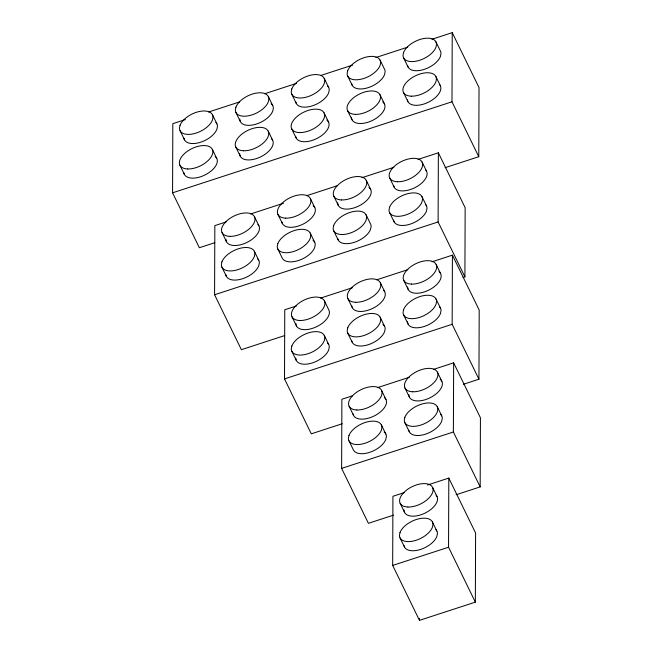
<?xml version="1.0" encoding="UTF-8"?>
<svg xmlns="http://www.w3.org/2000/svg" width="653" height="653" viewBox="0 0 653 653"><rect width="100%" height="100%" fill="white"/><g stroke="black" fill="none" stroke-linecap="round" stroke-linejoin="round"><path stroke-width="0.98" d="M214.772 242.704L199.353 247.724L172.572 192.806L172.825 123.662L185.395 119.572M284.724 335.56L241.373 349.681L214.584 294.756L214.837 225.611L226.452 221.832M342.303 423.724L311.293 433.821L284.512 378.903L284.765 309.759L296.397 305.971M393.465 515.152L368.406 523.314L341.625 468.389L341.878 399.244L352.481 395.791M427.609 484.983L448.807 478.086L475.596 533.003L475.343 602.148L419.455 620.35L392.673 565.433L392.926 496.288L404.485 492.517M419.455 620.35L419.463 618.318M462.977 277.501L464.903 276.872L438.114 221.947L438.367 152.802L418.051 159.422M475.343 602.148L448.554 547.23L448.807 478.086M445.044 167.699L478.771 156.712L451.982 101.795L452.235 32.65L431.935 39.262M463.442 384.266L478.943 379.213L452.162 324.296L452.415 255.152L432.066 261.78M456.088 494.754L480.175 486.901L453.386 431.984L453.647 362.839L433.412 369.435M464.903 276.872L465.156 207.727L438.367 152.802M478.771 156.712L479.024 87.567L452.235 32.65M478.943 379.213L479.204 310.069L452.415 255.152M480.175 486.901L480.428 417.765L453.647 362.839M208.593 112.014L239.537 101.933M264.669 93.746L296.576 83.355M320.745 75.479L352.653 65.088M375.859 57.529L407.766 47.138M172.572 192.806L451.982 101.795M250.646 213.955L283.541 203.238M306.771 195.671L337.732 185.583M361.925 177.706L393.857 167.307M214.584 294.756L438.114 221.947M320.623 298.078L352.596 287.663M376.83 279.77L407.839 269.673M284.512 378.903L452.162 324.296M377.532 387.637L409.325 377.279M341.625 468.389L453.386 431.984M392.673 565.433L448.554 547.23M435.959 41.898L440.424 51.048A18.055 9.624 -26 0 1 440.995 53.538L440.432 56.411A18.055 9.624 -26 0 1 422.785 69.83A18.055 9.624 -26 0 1 407.537 65.414M435.845 76.499L440.31 85.649M403.578 57.872L408.043 67.022M403.44 92.416L407.905 101.566M380.079 60.1L384.535 69.251A18.055 9.624 -26 0 1 385.115 71.74L384.552 74.613A18.055 9.624 -26 0 1 366.904 88.033A18.055 9.624 -26 0 1 351.649 83.617M422.107 162.083L426.572 171.233M379.964 94.701L384.429 103.851M421.96 196.626L426.425 205.777M347.698 76.075L352.163 85.225M436.147 264.424L440.612 273.574M389.694 178L394.159 187.15M347.551 110.618L352.016 119.768M436.008 298.968L440.473 308.118M324.19 78.303L328.655 87.453M389.588 212.6L394.045 221.751M366.219 180.285L370.684 189.435M324.076 112.904L328.541 122.054M403.742 280.341L408.207 289.499M366.08 214.829L370.545 223.979A18.055 9.624 -26 0 1 371.116 226.469L370.553 229.342A18.055 9.624 -26 0 1 352.906 242.761A18.055 9.624 -26 0 1 337.658 238.345M437.379 372.112L441.844 381.27M403.627 314.942L408.092 324.1M291.818 94.277L296.274 103.427M380.266 282.627L384.731 291.777M437.241 406.656L441.697 415.814M333.814 196.202L338.278 205.352M291.671 128.821L296.136 137.971M380.119 317.17L384.584 326.32M268.31 96.505L272.774 105.655M333.699 230.803L338.164 239.953M404.974 388.037L409.439 397.187M310.338 198.488L314.803 207.638M268.195 131.106L272.66 140.256M347.853 298.543L352.318 307.702M404.86 422.638L409.325 431.788M310.199 233.031L314.664 242.181M432.539 487.358L437.004 496.509M381.499 390.314L385.964 399.473M347.747 333.144L352.212 342.303M235.929 112.479L240.394 121.629M432.4 521.902L436.865 531.052M324.378 300.829L328.843 309.979A18.055 9.624 -26 0 1 314.795 327.512A18.055 9.624 -26 0 1 295.874 323.406M381.352 424.858L385.817 434.016M277.933 214.404L282.398 223.555M235.79 147.023L240.255 156.173M324.239 335.373L328.704 344.523M212.429 114.708L216.894 123.858M277.819 249.005L282.284 258.155A18.055 9.624 -26 0 0 298.486 260.523A18.055 9.624 -26 0 0 314.673 247.544L315.236 244.671A18.055 9.624 -26 0 0 312.983 240.231M400.134 503.275L404.599 512.425M349.086 406.239L353.551 415.39M254.458 216.69L258.923 225.84M212.315 149.308L216.78 158.459M400.02 537.876L404.485 547.026M291.973 316.746L296.438 325.904M348.98 440.84L353.436 449.99A18.055 9.624 -26 0 0 369.647 452.358A18.055 9.624 -26 0 0 385.825 439.371L386.396 436.506A18.055 9.624 -26 0 0 384.135 432.066M254.311 251.234L258.776 260.384M291.858 351.347L296.323 360.505M180.048 130.682L184.513 139.832M222.053 232.607L226.509 241.757M179.901 165.225L184.366 174.375M221.938 267.208L226.403 276.358M313.138 205.679A18.055 9.624 -26 0 1 303.604 223.848A18.055 9.624 -26 0 1 281.892 221.938M225.889 274.75A18.055 9.624 -26 0 0 241.145 279.166A18.055 9.624 -26 0 0 258.784 265.747L259.355 262.873A18.055 9.624 -26 0 0 257.772 259.012M393.539 220.143A18.055 9.624 -26 0 0 408.794 224.559A18.055 9.624 -26 0 0 426.433 211.139L427.005 208.266A18.055 9.624 -26 0 0 425.421 204.405M425.576 169.862A18.055 9.624 -26 0 1 414.671 187.795A18.055 9.624 -26 0 1 393.661 185.534M257.927 224.469A18.055 9.624 -26 0 1 246.312 242.745A18.055 9.624 -26 0 1 225.954 239.259M369.018 187.476A18.055 9.624 -26 0 1 358.783 205.997A18.055 9.624 -26 0 1 337.715 202.854M382.764 101.901A18.055 9.624 -26 0 1 372.528 120.413A18.055 9.624 -26 0 1 351.461 117.271M239.822 119.14A18.055 9.624 -26 0 0 254.417 124.625A18.055 9.624 -26 0 0 272.783 111.018L273.346 108.153A18.055 9.624 -26 0 0 271.093 103.713M271.664 138.885A18.055 9.624 -26 0 1 260.049 157.161A18.055 9.624 -26 0 1 239.692 153.675M326.875 120.103A18.055 9.624 -26 0 1 317.342 138.265A18.055 9.624 -26 0 1 295.638 136.355M439.314 84.278A18.055 9.624 -26 0 1 428.409 102.211A18.055 9.624 -26 0 1 407.399 99.95M215.115 156.508A18.055 9.624 -26 0 1 205.573 174.669A18.055 9.624 -26 0 1 183.868 172.759M183.999 138.224A18.055 9.624 -26 0 0 199.255 142.64A18.055 9.624 -26 0 0 216.902 129.221L217.465 126.356A18.055 9.624 -26 0 0 215.89 122.486M295.768 101.819A18.055 9.624 -26 0 0 311.024 106.235A18.055 9.624 -26 0 0 328.663 92.816L329.234 89.951A18.055 9.624 -26 0 0 327.651 86.082M438.947 271.624A18.055 9.624 -26 0 1 428.711 290.144A18.055 9.624 -26 0 1 407.643 287.002M407.513 321.603A18.055 9.624 -26 0 0 422.107 327.088A18.055 9.624 -26 0 0 440.481 313.481L441.044 310.616A18.055 9.624 -26 0 0 439.469 306.755M295.752 358.007A18.055 9.624 -26 0 0 310.346 363.492A18.055 9.624 -26 0 0 328.712 349.886L329.275 347.021A18.055 9.624 -26 0 0 327.7 343.16M383.735 290.405A18.055 9.624 -26 0 1 372.83 308.347A18.055 9.624 -26 0 1 351.82 306.077M351.698 340.686A18.055 9.624 -26 0 0 366.953 345.102A18.055 9.624 -26 0 0 384.593 331.683L385.164 328.818A18.055 9.624 -26 0 0 382.911 324.378M440.179 379.311A18.055 9.624 -26 0 1 429.943 397.832A18.055 9.624 -26 0 1 408.876 394.69M408.811 430.172A18.055 9.624 -26 0 0 424.066 434.596A18.055 9.624 -26 0 0 441.714 421.169L442.277 418.304A18.055 9.624 -26 0 0 440.693 414.443M384.299 397.514A18.055 9.624 -26 0 1 374.757 415.683A18.055 9.624 -26 0 1 353.053 413.773M403.978 545.418A18.055 9.624 -26 0 0 419.234 549.834A18.055 9.624 -26 0 0 436.873 536.415L437.445 533.55A18.055 9.624 -26 0 0 435.861 529.681M436.016 495.137A18.055 9.624 -26 0 1 424.393 513.413A18.055 9.624 -26 0 1 404.036 509.928M180.04 125.319L179.469 128.192A18.055 9.624 -26 0 0 194.063 133.677A18.055 9.624 -26 0 0 212.437 120.062L213 117.197A18.055 9.624 -26 0 0 198.406 111.712A18.055 9.624 -26 0 0 180.04 125.319M235.921 107.116L235.358 109.99A18.055 9.624 -26 0 0 249.952 115.475A18.055 9.624 -26 0 0 268.318 101.86L268.881 98.995A18.055 9.624 -26 0 0 254.286 93.51A18.055 9.624 -26 0 0 235.921 107.116M221.922 261.845L221.359 264.718A18.055 9.624 -26 0 0 235.953 270.203A18.055 9.624 -26 0 0 254.319 256.588L254.89 253.723A18.055 9.624 -26 0 0 240.296 248.238A18.055 9.624 -26 0 0 221.922 261.845M291.801 88.914L291.238 91.787A18.055 9.624 -26 0 0 305.833 97.273A18.055 9.624 -26 0 0 324.198 83.657L324.77 80.792A18.055 9.624 -26 0 0 310.175 75.307A18.055 9.624 -26 0 0 291.801 88.914M277.811 243.642L277.239 246.508A18.055 9.624 -26 0 0 291.834 252.001A18.055 9.624 -26 0 0 310.208 238.386L310.771 235.521A18.055 9.624 -26 0 0 296.176 230.036A18.055 9.624 -26 0 0 277.811 243.642M291.85 345.992L291.287 348.857A18.055 9.624 -26 0 0 305.882 354.342A18.055 9.624 -26 0 0 324.247 340.735L324.819 337.862A18.055 9.624 -26 0 0 310.224 332.377A18.055 9.624 -26 0 0 291.85 345.992M347.69 70.712L347.118 73.585A18.055 9.624 -26 0 0 361.713 79.07A18.055 9.624 -26 0 0 380.087 65.455L380.65 62.59A18.055 9.624 -26 0 0 366.055 57.105A18.055 9.624 -26 0 0 347.69 70.712M333.691 225.44L333.128 228.305A18.055 9.624 -26 0 0 347.723 233.798A18.055 9.624 -26 0 0 366.088 220.183L366.651 217.318A18.055 9.624 -26 0 0 352.057 211.833A18.055 9.624 -26 0 0 333.691 225.44M347.731 327.79L347.167 330.655A18.055 9.624 -26 0 0 361.762 336.14A18.055 9.624 -26 0 0 380.128 322.533L380.699 319.66A18.055 9.624 -26 0 0 366.104 314.175A18.055 9.624 -26 0 0 347.731 327.79M403.57 52.509L403.007 55.383A18.055 9.624 -26 0 0 417.602 60.868A18.055 9.624 -26 0 0 435.967 47.253L436.53 44.388A18.055 9.624 -26 0 0 421.936 38.902A18.055 9.624 -26 0 0 403.57 52.509M389.572 207.238L389.008 210.103A18.055 9.624 -26 0 0 403.603 215.596A18.055 9.624 -26 0 0 421.969 201.981L422.54 199.116A18.055 9.624 -26 0 0 407.945 193.631A18.055 9.624 -26 0 0 389.572 207.238M348.963 435.478L348.4 438.343A18.055 9.624 -26 0 0 362.995 443.828A18.055 9.624 -26 0 0 381.36 430.221L381.932 427.356A18.055 9.624 -26 0 0 367.337 421.871A18.055 9.624 -26 0 0 348.963 435.478M403.619 309.587L403.048 312.452A18.055 9.624 -26 0 0 417.642 317.938A18.055 9.624 -26 0 0 436.016 304.331L436.579 301.457A18.055 9.624 -26 0 0 421.985 295.972A18.055 9.624 -26 0 0 403.619 309.587M404.852 417.275L404.28 420.14A18.055 9.624 -26 0 0 418.875 425.625A18.055 9.624 -26 0 0 437.249 412.019L437.812 409.153A18.055 9.624 -26 0 0 423.217 403.668A18.055 9.624 -26 0 0 404.852 417.275M400.011 532.513L399.448 535.387A18.055 9.624 -26 0 0 414.043 540.872A18.055 9.624 -26 0 0 432.408 527.257L432.98 524.392A18.055 9.624 -26 0 0 418.385 518.906A18.055 9.624 -26 0 0 400.011 532.513M341.601 199.957A18.055 9.624 -26 0 0 366.782 182.783A18.055 9.624 -26 0 0 341.666 181.991A18.055 9.624 -26 0 0 341.601 199.957M397.489 181.754A18.055 9.624 -26 0 0 422.662 164.58A18.055 9.624 -26 0 0 397.555 163.789A18.055 9.624 -26 0 0 397.489 181.754M285.72 218.159A18.055 9.624 -26 0 0 310.901 200.985A18.055 9.624 -26 0 0 285.785 200.193A18.055 9.624 -26 0 0 285.72 218.159M229.84 236.362A18.055 9.624 -26 0 0 255.021 219.188A18.055 9.624 -26 0 0 229.905 218.396A18.055 9.624 -26 0 0 229.84 236.362M355.346 114.373A18.055 9.624 -26 0 0 380.519 97.199A18.055 9.624 -26 0 0 355.412 96.407A18.055 9.624 -26 0 0 355.346 114.373M243.577 150.778A18.055 9.624 -26 0 0 268.758 133.604A18.055 9.624 -26 0 0 243.642 132.812A18.055 9.624 -26 0 0 243.577 150.778M299.458 132.575A18.055 9.624 -26 0 0 324.639 115.401A18.055 9.624 -26 0 0 299.523 114.61A18.055 9.624 -26 0 0 299.458 132.575M411.227 96.171A18.055 9.624 -26 0 0 436.408 78.997A18.055 9.624 -26 0 0 411.292 78.205A18.055 9.624 -26 0 0 411.227 96.171M187.697 168.98A18.055 9.624 -26 0 0 212.87 151.806A18.055 9.624 -26 0 0 187.762 151.014A18.055 9.624 -26 0 0 187.697 168.98M299.76 320.501A18.055 9.624 -26 0 0 324.941 303.327A18.055 9.624 -26 0 0 299.825 302.535A18.055 9.624 -26 0 0 299.76 320.501M411.529 284.096A18.055 9.624 -26 0 0 436.71 266.922A18.055 9.624 -26 0 0 411.594 266.13A18.055 9.624 -26 0 0 411.529 284.096M355.648 302.298A18.055 9.624 -26 0 0 380.821 285.124A18.055 9.624 -26 0 0 355.714 284.333A18.055 9.624 -26 0 0 355.648 302.298M412.761 391.784A18.055 9.624 -26 0 0 437.943 374.61A18.055 9.624 -26 0 0 412.827 373.826A18.055 9.624 -26 0 0 412.761 391.784M356.881 409.986A18.055 9.624 -26 0 0 382.054 392.812A18.055 9.624 -26 0 0 356.946 392.029A18.055 9.624 -26 0 0 356.881 409.986M407.921 507.03A18.055 9.624 -26 0 0 433.102 489.856A18.055 9.624 -26 0 0 407.986 489.064A18.055 9.624 -26 0 0 407.921 507.03"/></g></svg>
